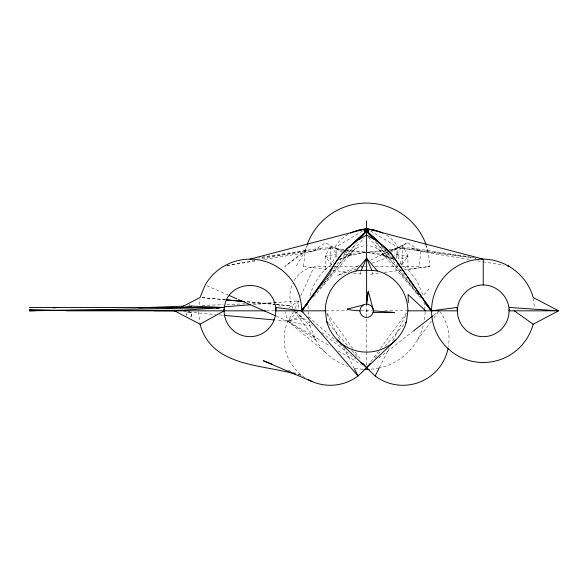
<?xml version="1.0" encoding="UTF-8"?>
<svg xmlns="http://www.w3.org/2000/svg" width="588" height="588" viewBox="0 0 588 588"><rect width="100%" height="100%" fill="white"/><g stroke="black" fill="none" stroke-linecap="round" stroke-linejoin="round"><path stroke-width="0.44" stroke-dasharray="2.94 2.21" d="M310.038 295.668A58.557 58.557 0 0 1 325.193 269.414L325.318 256.037L330.566 245.615L336.512 254.347L331.257 264.762L325.318 256.037L336.512 254.347M331.257 264.762L330.449 258.999L330.566 245.615M199.104 304.584L199.81 299.233M303.445 266.445L305.4 250.018A63.35 63.35 0 0 1 306.679 245.865M360.628 273.971L360.973 271.318M361.444 267.783L361.671 266.011M396.114 258.463L397.503 248.577L388.411 249.665M429.174 288.767L423.169 295.668L417.318 281.542L408.006 269.414L407.888 256.037L396.694 254.347L401.942 264.762L402.758 258.999L402.633 245.615L396.694 254.347L394.114 255.266M339.739 259.234L348.618 256.037L351.448 254.259L351.918 251.737A20.764 20.764 0 0 1 365.699 245.674M307.399 245.196L305.4 250.018L295.992 266.584M295.073 308.34L299.219 299.277M300.703 296.043L314.117 266.709L333.286 266.709M379.267 367.845L389.08 348.294M392.755 340.966L406.653 313.264M293.508 311.566L287.833 321.195A46.092 46.092 0 0 0 305.415 378.003M401.942 264.762L407.888 256.037L402.633 245.615M370.888 361.664L378.393 351.345M380.539 348.397L406.271 313.036M417.318 340.099L431.577 321.07M433.775 318.145L438.714 311.552M333.837 268.635L348.824 248.996M344.061 253.406L348.618 256.037L351.918 251.737L365.685 252.23L347.515 249.988M323.907 283.203L325.62 281.079M326.193 280.366L355.314 244.248M319.46 288.906L321.188 286.782M321.761 286.077L323.488 283.96M324.061 283.247L357.401 242.241M313.558 296.925L364.215 237.853M374.931 357.938L381.48 350.375M385.052 346.251L404.096 324.253M297.859 311.434L287.833 321.195L275.963 320.107M378.834 358.004L412.644 331.61M433.51 315.315L438.545 311.383M325.193 269.414L333.955 262.696M288.921 307.847L298.483 300.894L298.483 309.016M362.686 230.944L334.491 247.879L258.139 258.051M367.5 252.45L384.581 256.037L389.138 253.406M389.903 252.965L407.763 242.653L420.854 251.884L419.082 266.709L401.744 266.709M407.888 256.037L402.758 258.999L396.694 254.347M358.989 265.497L337.49 275.566L356.365 268.797M370.565 260.08L387.095 252.333M390.403 250.782L407.763 242.653M338.151 259.764L351.448 254.259L365.707 252.377M389.212 251.568L381.759 254.259L366.603 252.267M390.042 251.267L397.503 248.577L389.388 250.157M371.807 263.262L390.682 256.5M348.059 234.311A37.081 37.081 0 0 0 334.491 247.879L322.084 247.982L311.655 251.693L263.828 259.551M425.969 250.51L427.792 250.025A63.35 63.35 0 0 0 426.52 245.865M348.618 256.037L365.699 252.45M385.787 250.863L381.281 251.737L367.522 252.23L387.507 249.768M226.821 265.555L254.707 260.286M261.903 258.926L306.885 250.414L284.798 266.504L305.4 250.018L312.353 251.884L325.436 242.653L343.304 252.965M226.828 265.622L255.706 260.881M261.785 257.096L322.084 247.982M425.8 245.196L427.799 250.018L429.953 266.415L408.006 269.414L399.921 263.211M428.093 266.665L429.762 266.445M370.602 274.236L380.223 272.964M384.346 272.42L402.751 270.002M404.125 269.819L429.96 266.415M253.413 304.51L272.626 302.967M273.538 302.894L298.483 300.894M202.066 305.459L223.139 304.672M226.806 304.533L245.13 303.842M252.458 303.57L272.619 302.813M273.53 302.776L276.279 302.673L280.226 306.436M334.197 266.709L359.753 266.709M360.672 266.709L363.406 266.709M364.317 266.709L368.882 266.709M375.269 266.709L398.091 266.709M266.401 310.824L274.772 310.824M326.046 310.824L347.53 310.824M361.098 310.824L372.108 310.824M384.765 310.824L406.859 310.824M370.521 230.944L398.715 247.879L411.115 247.982L469.614 256.824M247.21 301.776L275.324 304.363M276.235 304.444L291.648 305.863M183.735 311.662L215.693 314.587M219.346 314.918L222.999 315.256M247.254 301.857L275.404 304.481M276.309 304.569L291.744 306.01M343.877 249.555L335.704 248.577L336.975 257.64M386.639 235.222A37.081 37.081 0 0 1 398.715 247.879L475.765 258.132M303.246 266.415L328.655 269.767M332.661 270.289L348.611 272.391M353.388 273.016L362.598 274.236M398.715 247.879L475.971 258.176M469.371 259.551L421.545 251.693L411.115 247.982M477.493 260.881L482.006 261.623M482.91 261.77L503.666 265.181M345.612 250.51L335.704 248.577L343.157 251.267M346.516 250.686L351.918 251.737M298.322 374.71L301.901 375.519L295.051 372.895M393.387 259.073L381.759 254.259L384.581 256.037L395.077 259.815M343.987 251.568L351.448 254.259M288.194 370.264L294.191 372.564M206.873 285.717L228.578 295.227M276.154 316.072L287.833 321.195L330.368 346.229M325.318 256.037L330.449 258.999M338.247 350.867L361.091 364.31M295.235 311.838L312.412 325.245M321.805 332.58L355.762 359.092M325.193 352.234L287.833 321.195L285.07 311.684M308.553 316.858L341.724 345.832M298.483 314.367L310.038 325.98L315.888 340.099A58.557 58.557 0 0 0 348.008 366.353M381.075 246.262L394.923 260.925M328.516 323.569L348.155 346.251M351.72 350.375L358.268 357.938M368.389 237.155L422.022 299.704M375.225 241.536L418.913 295.272M376.746 242.829L416.142 291.699M416.716 292.405L419.001 295.242M384.581 256.037L381.281 251.737A20.764 20.764 0 0 0 367.5 245.674M383.824 248.268L413.246 286.819M293.941 310.824L315.888 340.099L287.833 321.195L300.63 316.528L303.026 317.917L287.833 321.195L310.038 325.98L309.45 321.518M391.784 256.28L393.394 258.492M326.928 313.036L352.66 348.397M355.343 352.087L361.238 360.187M326.957 314.08L340.033 340.151M343.715 347.479L353.932 367.845M292.92 308.685L290.568 301.997A29.598 29.224 -90 0 1 292.648 283.423M533.279 298.337L534.565 308.149M423.985 301.909L424.926 309.038M372.344 272.207L372.579 273.971M308.156 311.714L308.979 317.954M198.399 311.714L199.81 322.415M366.603 303.481L366.603 351.374M366.603 351.999L366.603 365.721M425.153 311.714A58.557 58.557 0 0 1 424.323 320.71M423.169 325.98A58.557 58.557 0 0 1 380.024 367.823M379.142 368.022A58.557 58.557 0 0 1 370.19 369.271M363.016 369.271A58.557 58.557 0 0 1 353.182 367.823M308.068 309.031A58.557 58.557 0 0 1 308.384 304.533M439.78 311.5A46.092 46.092 0 0 1 448.438 346.516M294.11 280.623A29.598 29.224 -90 0 1 314.117 266.709M186.506 313.867L186.506 315.271A2.72 2.72 0 0 1 188.432 311.941C191.769 310.905 193.246 316.418 189.836 317.197A2.72 2.72 0 0 0 191.761 313.867A2.72 2.72 0 0 0 188.432 311.941L186.506 313.867M225.439 299.777L200.949 297.528L225.469 299.821M189.88 305.018L189.138 304.922A2.881 2.881 0 0 1 189.88 305.018"/><path stroke-width="0.88" d="M372.388 307.48A6.681 6.681 0 0 1 373.277 310.824A31.84 0.889 3.9 0 1 394.651 312.551L373.049 312.551A6.681 6.681 0 0 1 359.922 310.824L360.819 307.48L363.259 305.04A6.681 6.681 0 0 1 366.603 304.143C369.551 304.158 372.27 306.245 373.049 309.097L368.331 291.413A17.03 3.197 90 0 0 366.603 304.143L368.331 291.413M367.052 310.942C366.309 309.082 365.854 312.434 367.081 310.824M373.049 312.551L373.277 310.824M405.286 322.878L406.477 321.504L407.881 310.824A41.278 41.278 0 0 0 377.283 270.95L366.603 258.25L355.916 270.95A41.278 41.278 0 0 0 325.318 310.824L326.73 321.504L327.92 322.878M509.304 309.148L509.083 310.824A25.843 25.843 0 0 1 483.24 336.659A25.843 25.843 0 0 1 457.398 310.824L456.957 307.48L431.563 310.824L429.174 308.046M366.412 230.562L368.478 230.709L366.603 229.761L366.449 230.79L368.772 230.702L365.854 230.018L364.119 230.783L365.435 230.827L364.398 230.841M364.994 230.79L368.705 230.753M367.015 230.783L366.603 229.761L364.119 230.783L368.772 230.702L364.192 230.834M367.096 230.606L364.413 230.783L365.435 230.827M366.905 230.643L367.801 230.716M366.765 230.555L365.618 230.805M355.916 270.95L361.275 270.355L366.603 258.25L371.932 270.355L377.283 270.95M365.324 230.812L366.603 229.761L367.801 230.195L365.229 230.239L366.603 229.761L367.493 230.79M337.409 340.011L375.181 375.989L379.267 367.845M318.306 287.973L301.644 310.824L276.242 307.48L275.801 310.824A25.843 25.843 0 0 1 249.959 336.659A25.843 25.843 0 0 1 224.124 310.824L223.903 309.148M320.453 285.026L323.143 281.343M345.178 251.127L346.795 248.915L366.603 230.93L386.412 248.915L391.623 254.31L431.563 310.824L425.815 303.753L431.563 310.824L407.388 276.617M308.303 302.092L301.644 310.824A51.678 51.678 0 0 0 205.205 284.982L200.045 297.447L180.171 307.899M312.184 297.006L313.301 295.551M307.355 303.739L301.644 310.824L358.019 375.989L395.79 340.011M307.392 303.753L301.644 310.824L303.026 312.03M365.449 232.348L366.603 230.93L384.383 247.541M370.175 363.435L366.603 367.559L363.031 363.435M347.501 248.775L341.577 254.31L301.644 310.824L330.147 272.781C333.918 263.74 339.688 255.633 346.795 248.915C353.469 242.888 361.554 238.647 366.603 230.93L367.86 232.267M366.603 229.761L365.883 230.805L364.575 230.834M348.824 247.541L366.603 230.93C371.837 239.706 381.987 243.241 388.021 251.127M368.014 230.739L367.257 230.636M367.478 230.716L367.162 230.724M413.364 331.044L432.79 315.881M359.312 239.294L366.603 235.075L373.894 239.294M166.779 307.818L182.353 307.48L191.394 306.083L223.683 307.48L174.599 310.824L200.045 324.201L224.124 310.824C224.52 277.073 275.404 277.073 275.801 310.824L325.318 310.824M509.524 307.48L558.6 310.824L509.083 310.824C509.164 296.991 497.073 284.893 483.24 284.982L483.24 259.146A51.678 51.678 0 0 0 431.761 306.319A51.678 51.678 0 0 0 474.266 361.716A51.678 51.678 0 0 0 533.162 324.201L558.6 310.824L533.162 297.447C527.12 275.412 506.084 259.271 483.24 259.146L366.603 228.592L357.004 230.606M366.03 230.011L364.192 230.702L368.705 230.621L365.552 230.753M365.552 230.231L366.905 229.996L368.191 230.716L366.978 230.797M366.603 230.525L366.037 230.628M189.623 306.583L191.394 306.083M249.959 259.146L366.603 228.592L376.195 230.606M363.259 305.04L347.192 309.097A13.333 1.639 2.7 0 0 359.922 310.824M216.428 308.435L219.148 308.075M483.24 284.982C469.408 284.893 457.317 296.991 457.398 310.824L407.881 310.824M54.559 307.803L57.249 307.48L52.758 307.811M224.146 306.855L250.672 304.724M31.193 309.413L29.4 309.545L57.249 310.346L182.353 310.295M361.275 270.355L371.932 270.355M138.841 307.833L183.735 306.15M35.809 310.685L29.4 310.824L223.683 307.48L29.4 307.48M66.172 310.824L265.482 310.824M154.093 310.758L176.003 310.817M244.483 301.526L226.343 299.865L244.534 301.6M174.599 310.824L176.429 310.993M223.91 315.337L274.14 319.938M507.275 265.769L509.083 266.07M295.639 374.1C261.564 364.222 211.364 366.875 200.045 324.201M271.906 364.023L263.336 360.738L312.272 381.627M229.408 295.588L236.92 298.88M238.588 299.615L275.316 315.705M367.081 229.996L367.478 230.202L367.169 229.996M514.25 310.824L533.162 324.201M361.076 362.73L363.149 364.538M425.639 310.824L408.094 294.551L408.344 302.519M385.699 248.775L391.623 254.31L406.337 275.133M397.444 263.593L399.958 266.261M366.603 230.93L367.75 232.348M424.904 302.092L431.563 310.824L420.81 296.08M416.51 290.185L418.663 293.133M354.344 368.661L358.019 375.989A46.092 46.092 0 0 1 308.399 379.76M366.603 220.86L366.603 301.085M369.286 369.323A58.557 58.557 0 0 1 363.913 369.323M406.477 321.504A41.278 41.278 0 0 1 326.73 321.504M307.267 244.218A63.35 63.35 0 0 1 425.933 244.218M350.389 233.069A37.081 37.081 0 0 1 362.201 229.599M370.999 229.599A37.081 37.081 0 0 1 382.81 233.069M448.137 348.214A46.092 46.092 0 0 1 375.181 375.989M364.964 230.422L368.529 230.511L364.398 230.584L364.964 230.422M365.391 230.239L368.22 230.371L364.751 230.43L365.391 230.239"/></g></svg>
